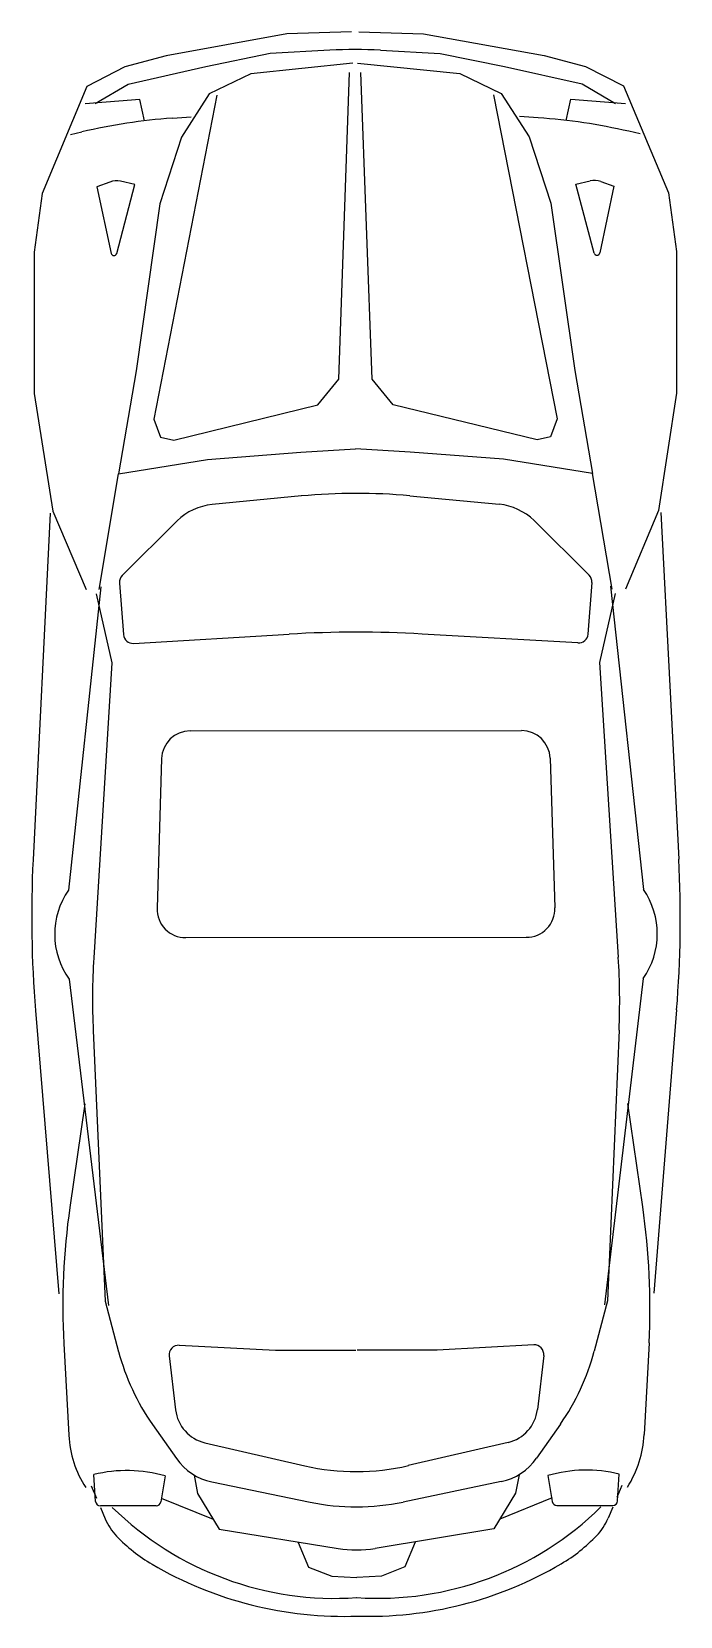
# Model space of a CAD drawing. Extents: x 156.85 to 158.59, y -3.48 to 0.75.
import ezdxf

# ---------------------------------------------------------------- set-up
doc = ezdxf.new("R2010")
doc.units = 0
doc.layers.get('0').update_dxf_attribs({"linetype": 'CONTINUOUS'})

msp = doc.modelspace()

# ---------------------------------------------------------------- linework, layer by layer
for p, q in [((157.4907, 0.6873), (157.3187, 0.6521)), ((157.6498, 0.6963), (157.4907, 0.6873)), ((157.7848, 0.6964), (157.9439, 0.6878)), ((157.9439, 0.6878), (158.116, 0.6529)), ((157.3187, 0.6521), (157.1113, 0.6051)), ((158.116, 0.6529), (158.3235, 0.6063)), ((157.1113, 0.6051), (157.0229, 0.5528)), ((158.3235, 0.6063), (158.412, 0.5542)), ((157.142, 0.5648), (156.9964, 0.5528)), ((157.1547, 0.5078), (157.142, 0.5648)), ((158.2803, 0.509), (158.2929, 0.566)), ((158.2929, 0.566), (158.4385, 0.5542)), ((157.2292, 0.5149), (157.2791, 0.5184)), ((158.2058, 0.5159), (158.1559, 0.5193)), ((156.957, 0.4712), (156.9877, 0.4783)), ((158.4781, 0.4727), (158.4474, 0.4798)), ((157.0623, 0.3444), (157.0278, 0.3318)), ((157.1293, 0.3379), (157.0909, 0.3464)), ((158.306, 0.339), (158.3445, 0.3476)), ((158.3552, 0.1549), (158.306, 0.339)), ((158.373, 0.3457), (158.4075, 0.3332)), ((157.0278, 0.3318), (157.0656, 0.154)), ((157.0805, 0.1536), (157.1293, 0.3379)), ((158.4075, 0.3332), (158.3701, 0.1552)), ((157.0341, -0.7432), (157.0858, -0.4345)), ((158.403, -0.7418), (158.3508, -0.4333)), ((157.5735, -0.4935), (157.3352, -0.5165)), ((157.8631, -0.4932), (158.1015, -0.5157)), ((156.9031, -0.5393), (156.8574, -1.4644)), ((158.5336, -0.5376), (158.5812, -1.4627)), ((157.242, -0.5602), (157.0954, -0.7058)), ((158.1947, -0.5592), (158.3417, -0.7046)), ((157.0382, -0.7358), (156.9517, -1.5455)), ((157.0256, -0.755), (157.0677, -0.9391)), ((157.088, -0.7259), (157.0986, -0.8635)), ((158.3491, -0.7246), (158.3388, -0.8623)), ((158.4116, -0.7536), (158.3698, -0.9378)), ((158.399, -0.7345), (158.487, -1.544)), ((157.1255, -0.887), (157.541, -0.8624)), ((158.312, -0.8858), (157.8964, -0.862)), ((157.0677, -0.9391), (157.0194, -1.7262)), ((158.3698, -0.9378), (158.4197, -1.7248)), ((157.2765, -1.1204), (158.1614, -1.1196)), ((157.2003, -1.1946), (157.1884, -1.5937)), ((158.2378, -1.1936), (158.2505, -1.5927)), ((158.174, -1.6716), (157.265, -1.6725)), ((156.9534, -1.7831), (157.0584, -2.6539)), ((158.4858, -1.7816), (158.3825, -2.6526)), ((156.864, -1.867), (156.9264, -2.6233)), ((158.5754, -1.8653), (158.5145, -2.6217)), ((157.0178, -1.9206), (157.0502, -2.6431)), ((158.4216, -1.9192), (158.3907, -2.6418)), ((158.4441, -2.1147), (158.4847, -2.3909)), ((156.9958, -2.1161), (156.9557, -2.3924)), ((157.0502, -2.6431), (157.0858, -2.7775)), ((158.3907, -2.6418), (158.3553, -2.7762)), ((156.9394, -2.7554), (156.9527, -3.0004)), ((157.2207, -2.7888), (157.2377, -2.933)), ((157.2473, -2.7603), (157.5047, -2.7738)), ((157.5047, -2.7738), (157.7189, -2.7731)), ((157.9364, -2.7734), (157.7222, -2.7731)), ((158.1938, -2.7594), (157.9364, -2.7734)), ((158.2205, -2.7878), (158.2038, -2.9321)), ((158.5017, -2.7539), (158.4889, -2.9989)), ((157.1762, -2.9718), (157.2402, -3.063)), ((158.2653, -2.9707), (158.2015, -3.0621)), ((157.316, -3.0204), (157.5826, -3.082)), ((158.1257, -3.0196), (157.8591, -3.0817)), ((157.0243, -3.1774), (157.0196, -3.1056)), ((157.2102, -3.1093), (157.1986, -3.1784)), ((157.287, -3.1068), (157.2964, -3.1559)), ((157.3345, -3.125), (157.5968, -3.1791)), ((158.1073, -3.1242), (157.8451, -3.1788)), ((158.1548, -3.1059), (158.1455, -3.1551)), ((158.2317, -3.1083), (158.2433, -3.1774)), ((158.4176, -3.176), (158.4222, -3.1043)), ((157.0127, -3.1358), (157.0264, -3.1682)), ((157.1989, -3.1688), (157.3385, -3.2248)), ((157.2964, -3.1559), (157.3544, -3.2509)), ((158.1455, -3.1551), (158.0877, -3.2502)), ((158.243, -3.1677), (158.1036, -3.2241)), ((158.4292, -3.1344), (158.4156, -3.1668)), ((157.1861, -3.189), (157.0371, -3.1893)), ((157.0371, -3.1936), (157.0498, -3.2235)), ((158.2559, -3.188), (158.4049, -3.188)), ((158.4049, -3.1922), (158.3923, -3.2222)), ((157.3544, -3.2509), (157.6715, -3.3027)), ((158.0877, -3.2502), (157.7707, -3.3026)), ((157.5647, -3.2865), (157.5928, -3.3523)), ((157.8774, -3.2862), (157.8495, -3.352)), ((157.5928, -3.3523), (157.6552, -3.3767)), ((157.6552, -3.3767), (157.7209, -3.3805)), ((157.7871, -3.3766), (157.7214, -3.3805)), ((157.8495, -3.352), (157.7871, -3.3766))]:
    msp.add_line(p, q)
for points in [[(157.7071, 0.7457), (157.5347, 0.74), (157.2127, 0.6809), (157.1022, 0.6517), (157.0008, 0.5994), (156.8819, 0.3143), (156.8602, 0.1571), (156.8606, -0.2204), (156.9098, -0.5342), (156.9987, -0.7433)], [(157.7274, 0.7458), (157.8998, 0.7403), (158.222, 0.6819), (158.3325, 0.6529), (158.434, 0.6009), (158.5535, 0.316), (158.5755, 0.1588), (158.5755, -0.2187), (158.527, -0.5326), (158.4385, -0.7418)], [(157.7113, 0.6621), (157.4383, 0.6335), (157.3275, 0.5799), (157.2533, 0.4639), (157.1956, 0.2867), (157.1326, -0.1595), (157.0858, -0.4345), (157.3231, -0.3962), (157.5721, -0.3765), (157.7182, -0.3676)], [(157.3481, 0.5763), (157.1796, -0.2888), (157.1976, -0.3365), (157.233, -0.3449), (157.6173, -0.2505), (157.6739, -0.1815), (157.7021, 0.6369)], [(157.7234, 0.6621), (157.9964, 0.6341), (158.1074, 0.5807), (158.1818, 0.4649), (158.2399, 0.2877), (158.3034, -0.1584), (158.3508, -0.4333), (158.1134, -0.3954), (157.8643, -0.3762), (157.7182, -0.3676)], [(158.0867, 0.577), (158.2567, -0.2878), (158.2388, -0.3355), (158.2034, -0.3439), (157.8188, -0.2503), (157.7622, -0.1814), (157.7326, 0.637)]]:
    msp.add_lwpolyline(points)
for centre, radius, start, end in [((157.7185, -0.5249), 1.2231, 86.8942, 93.2188), ((157.3367, -1.0102), 1.5289, 94.0319, 103.1964), ((158.1013, -1.0094), 1.5289, 76.9166, 86.0811), ((157.0799, 0.2966), 0.051, 77.5746, 110.1342), ((158.3555, 0.2979), 0.051, 69.9787, 102.5384), ((157.0731, 0.1556), 0.00764, 192.0005, 345.153), ((158.3626, 0.1568), 0.00764, 194.96, 348.1125), ((157.7198, -2.0154), 1.5289, 84.6214, 95.4916), ((157.3498, -0.6686), 0.1529, 95.4916, 134.8083), ((158.0872, -0.6679), 0.1529, 45.3046, 84.6214), ((157.1134, -0.7239), 0.0255, 134.8083, 184.3979), ((158.3237, -0.7227), 0.0255, 355.7151, 45.3046), ((157.124, -0.8615), 0.0255, 184.3979, 273.3874), ((157.7217, -3.9148), 3.0578, 86.7256, 93.3874), ((158.3134, -0.8604), 0.0255, 266.7256, 355.7151), ((157.2767, -1.1969), 0.0764, 90.1141, 178.2929), ((158.1614, -1.196), 0.0764, 1.8201, 89.9989), ((159.9114, -1.6155), 3.0578, 177.1678, 184.7177), ((155.5275, -1.6198), 3.0578, 355.3952, 2.9452), ((157.1218, -1.6631), 0.2068, 145.336, 215.4638), ((158.3171, -1.6619), 0.2068, 324.6492, 34.7769), ((157.2648, -1.596), 0.0764, 178.2929, 270.1885), ((158.1741, -1.5951), 0.0764, 269.9245, 1.8201), ((158.8507, -1.8385), 1.8347, 176.4893, 182.5638), ((156.5887, -1.8408), 1.8347, 357.5491, 3.6237), ((158.7713, -2.6558), 1.8347, 171.7454, 183.1132), ((156.6696, -2.6579), 1.8347, 356.9998, 8.3676), ((157.6769, -2.6206), 0.6116, 194.8579, 215.0429), ((157.246, -2.7858), 0.0255, 86.9979, 186.737), ((158.1952, -2.7848), 0.0255, 353.376, 93.115), ((157.7639, -2.6205), 0.6116, 325.07, 345.2551), ((157.3389, -2.9211), 0.1019, 186.737, 256.9903), ((158.1025, -2.9203), 0.1019, 283.1226, 353.376), ((157.2377, -2.9858), 0.2853, 182.9306, 212.783), ((158.2039, -2.9848), 0.2853, 327.3299, 357.1824), ((157.3654, -2.9752), 0.1529, 215.0429, 258.3436), ((157.7203, -2.4861), 0.6116, 256.9903, 283.1226), ((158.0761, -2.9745), 0.1529, 281.7694, 325.07), ((157.108, -3.4599), 0.3652, 73.7595, 104.0169), ((158.3345, -3.4587), 0.3652, 76.0961, 106.3535), ((157.0371, -3.1766), 0.0127, 183.7825, 270.113), ((157.6637, -2.5858), 0.8501, 225.5935, 273.8679), ((157.186, -3.1763), 0.0127, 270.113, 350.5053), ((157.7204, -2.5801), 0.6116, 258.3436, 281.7694), ((157.7771, -2.5857), 0.8501, 266.2451, 314.5195), ((158.2559, -3.1752), 0.0127, 189.6077, 270), ((158.4049, -3.1752), 0.0127, 270, 356.3304), ((157.1906, -3.164), 0.1529, 202.9116, 223.7293), ((158.2513, -3.163), 0.1529, 316.3836, 337.2014), ((157.3959, -2.9677), 0.4369, 223.7293, 239.6553), ((158.0457, -2.967), 0.4369, 300.4577, 316.3836), ((157.7208, -3.0009), 0.3058, 260.7246, 279.3883), ((157.6879, -2.4688), 1.0151, 239.6553, 272.0435), ((157.7526, -2.4687), 1.0151, 268.0694, 300.4577)]:
    msp.add_arc(centre, radius, start, end)

doc.saveas('drawing.dxf')
